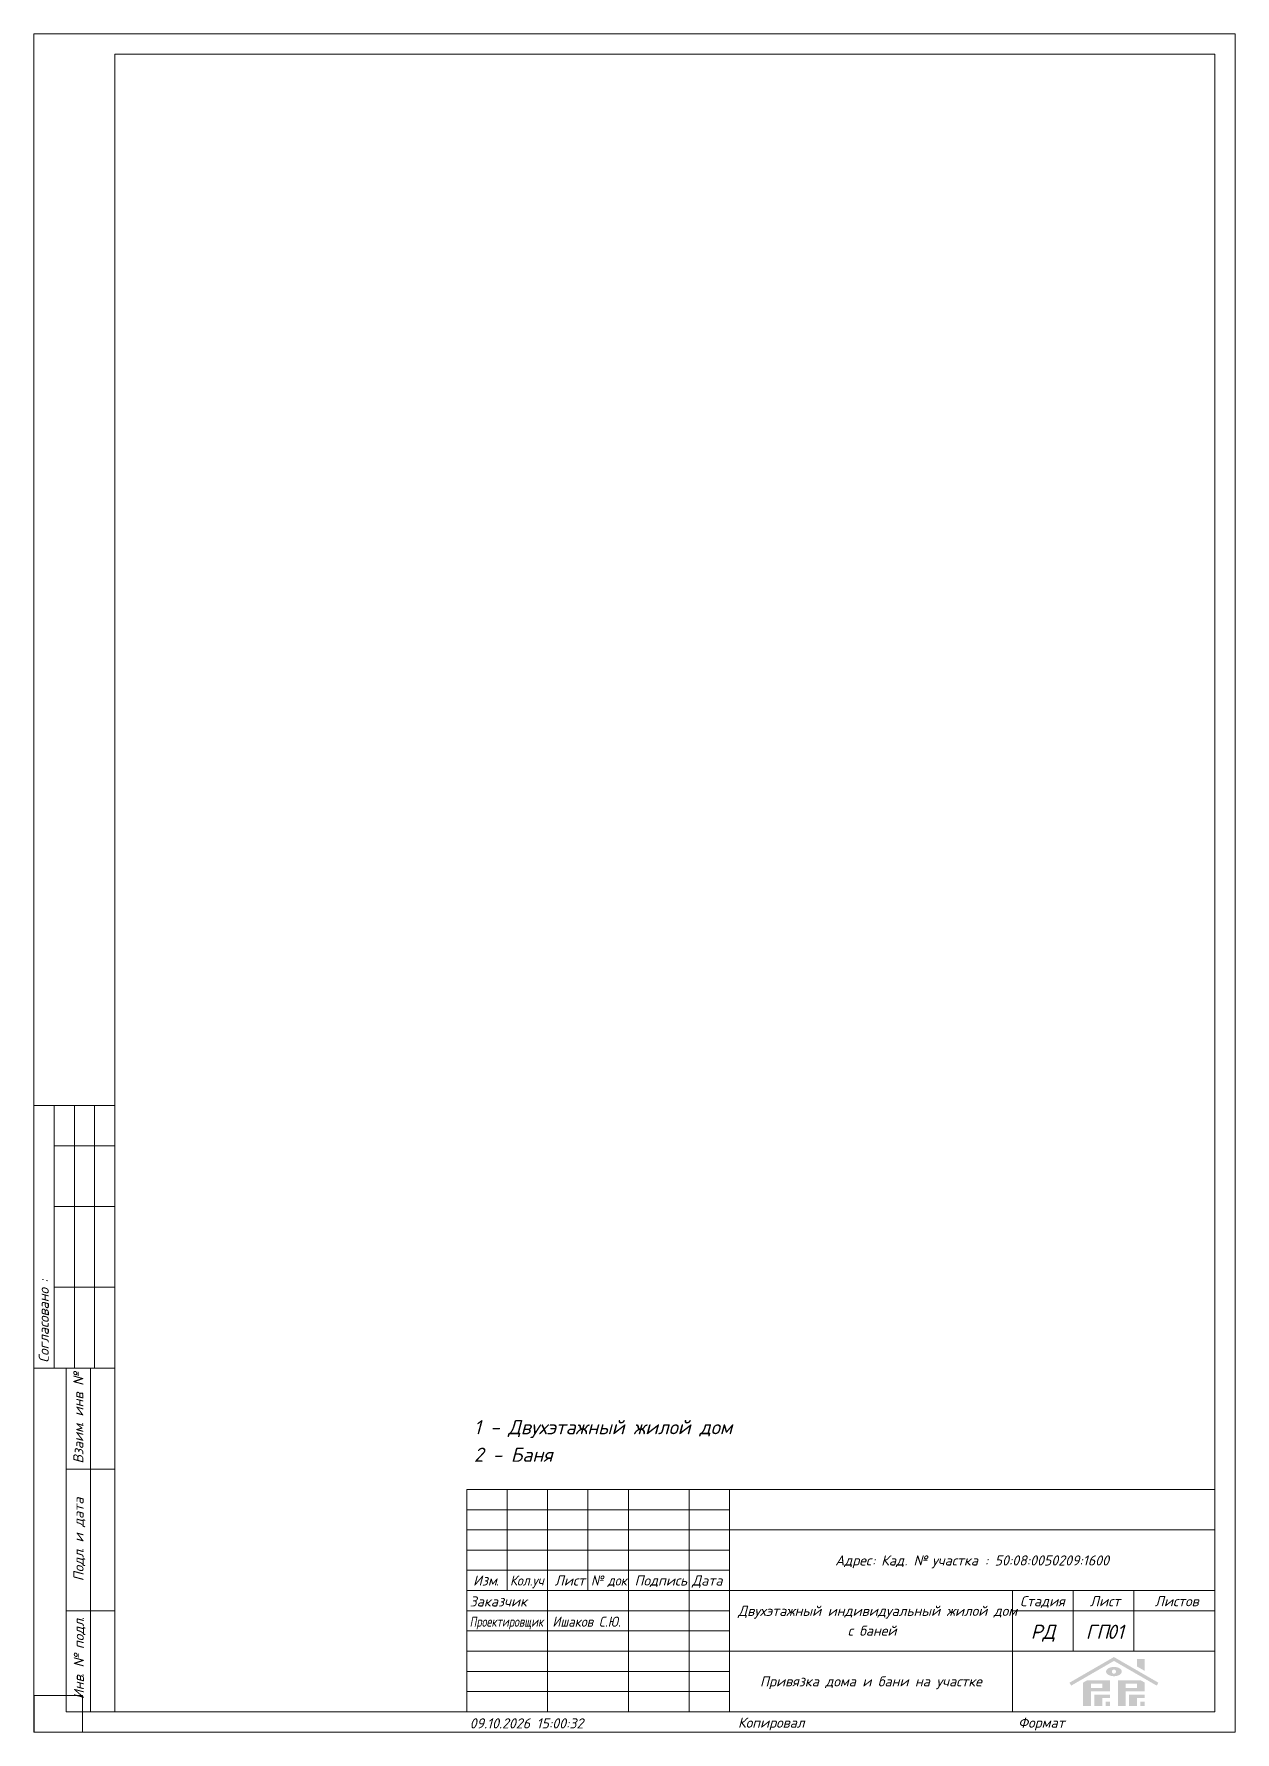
# Paper-space layout 'Layout1' of a CAD drawing. Header units: millimetres. Extents: x 0 to 297, y 0 to 420.
# The model-space entities are those that its viewports show. They can reach past a viewport. Long polylines and large blocks are cut down to what shows.
import ezdxf

# ---------------------------------------------------------------- set-up
doc = ezdxf.new("R2010")
doc.units = ezdxf.units.MM
for name, color, linetype, lineweight in [('A-ANNO-DIMS', 7, 'Continuous', 9), ('A-ANNO-DIMS-200', 7, 'Continuous', 9), ('G-ANNO-TEXT', 7, 'Continuous', 9), ('G-ANNO-TTLB', 7, 'Continuous', 9), ('G-ANNO-TTLB-WIDE', 7, 'Continuous', 9)]:
    doc.layers.add(name, color=color, linetype=linetype, lineweight=lineweight)
doc.styles.add('ISOCPEUR_I', font='', dxfattribs={"height": 500})
doc.styles.add('ISOCPEUR_I_2', font='', dxfattribs={"height": 2.5})
doc.styles.add('ISOCPEUR_I_3', font='', dxfattribs={"width": 0.9, "height": 2.5})
doc.styles.add('ISOCPEUR_I_4', font='', dxfattribs={"width": 0.75, "height": 2.5})
doc.styles.add('ISOCPEUR_I_5', font='', dxfattribs={"height": 3.5})
doc.styles.get('ISOCPEUR_I').set_extended_font_data('ISOCPEUR', italic=True)
doc.styles.get('ISOCPEUR_I_2').set_extended_font_data('ISOCPEUR', italic=True)
doc.styles.get('ISOCPEUR_I_3').set_extended_font_data('ISOCPEUR', italic=True)
doc.styles.get('ISOCPEUR_I_4').set_extended_font_data('ISOCPEUR', italic=True)
doc.styles.get('ISOCPEUR_I_5').set_extended_font_data('ISOCPEUR', italic=True)
doc.dimstyles.new('2_5_мм', dxfattribs={"dimscale": 304.8, "dimtxt": 497.990588, "dimasz": 1.312336, "dimexe": 0.918635, "dimexo": 0.328084, "dimgap": 0, "dimtad": 1, "dimrnd": 0.01, "dimdsep": 46, "dimtxsty": 'ISOCPEUR_I', "dimblk1": 'OBLIQUE', "dimblk2": 'OBLIQUE', "dimsah": 1, "dimcen": 0.09, "dimdle": 0.918635, "dimadec": 1, "dimazin": 0, "dimtfac": 1, "dimtdec": 4, "dimtix": 1, "dimtmove": 0, "dimatfit": 3, "dimfxl": 1, "dimtvp": 1, "dimtolj": 1, "dimtzin": 0, "dimarcsym": 2})

# ---------------------------------------------------------------- blocks, each defined once
blk = doc.blocks.new('Лист - форма 3 - А3 верт_-8660-Привязка дома и бани на участке')
at = {"layer": 'G-ANNO-TTLB', "true_color": 0x808080}
h = blk.add_hatch(color=8, dxfattribs=at)
h.paths.add_polyline_path([(274.67, 7.55), (274.67, 6.44), (273.56, 6.44), (273.56, 7.55)])
h.paths.add_polyline_path([(270.79, 9.21), (274.67, 9.21), (274.67, 8.38), (272.73, 8.38), (272.73, 6.44), (270.79, 6.44)])
h.paths.add_polyline_path([(269.95, 11.99), (269.95, 10.88), (272.73, 10.88), (272.73, 11.99)])
h.paths.add_polyline_path([(273.63, 12.82), (274.67, 12.22), (274.67, 10.05), (269.95, 10.05), (269.95, 6.44), (268.01, 6.44), (268.01, 12.82)])
h.paths.add_polyline_path([(266.07, 7.55), (266.07, 6.44), (264.96, 6.44), (264.96, 7.55)])
h.paths.add_polyline_path([(262.18, 9.21), (266.07, 9.21), (266.07, 8.38), (264.13, 8.38), (264.13, 6.44), (262.18, 6.44)])
h.paths.add_polyline_path([(272.73, 18.07), (274.67, 18.07), (274.67, 15.11), (272.73, 16.23)])
h.paths.add_polyline_path([(261.35, 11.99), (261.35, 10.88), (264.13, 10.88), (264.13, 11.99)])
h.paths.add_polyline_path([(260.45, 12.82), (266.07, 12.82), (266.07, 10.05), (261.35, 10.05), (261.35, 6.44), (259.41, 6.44), (259.41, 12.22)])
h.paths.add_polyline_path([(256.04, 12.2), (267.04, 18.55), (278.04, 12.2), (277.62, 11.48), (267.04, 17.59), (256.46, 11.48)])
edge = h.paths.add_edge_path()
edge.add_spline(control_points=[(268.99, 14.95), (268.99, 14.79), (268.87, 14.48), (268.39, 14.08), (267.68, 13.84), (266.88, 13.78), (266.15, 13.91), (265.57, 14.17), (265.18, 14.53), (265.09, 14.81), (265.09, 14.95)], knot_values=[-1, -1, -1, -1, -0.867647, -0.735294, -0.602941, -0.470588, -0.352941, -0.235294, -0.117647, 0, 0, 0, 0], degree=3, periodic=0)
edge.add_spline(control_points=[(265.09, 14.95), (265.09, 15.11), (265.21, 15.43), (265.69, 15.82), (266.4, 16.07), (267.19, 16.12), (267.93, 16), (268.51, 15.74), (268.9, 15.37), (268.99, 15.1), (268.99, 14.95)], knot_values=[-1, -1, -1, -1, -0.867647, -0.735294, -0.602941, -0.470588, -0.352941, -0.235294, -0.117647, 0, 0, 0, 0], degree=3, periodic=0)
edge = h.paths.add_edge_path()
edge.add_arc((267.04, 14.95), 0.512, 180, 360)
edge.add_arc((267.04, 14.95), 0.512, 0, 180)
at = {"layer": 'G-ANNO-TTLB'}
for p, q in [((296.98, 420), (-0.02, 420)), ((-0.02, 420), (-0.02, 0)), ((296.98, 0), (296.98, 420)), ((-0.02, 155), (19.98, 155)), ((4.98, 155), (4.98, 90)), ((9.98, 155), (9.98, 90)), ((14.98, 155), (14.98, 90)), ((4.98, 145), (19.98, 145)), ((4.98, 130), (19.98, 130)), ((4.98, 110), (19.98, 110)), ((7.98, 90), (-0.02, 90)), ((7.98, 5), (7.98, 90)), ((7.98, 90), (19.98, 90)), ((13.98, 90), (13.98, 5)), ((7.98, 65), (19.98, 65)), ((116.98, 60), (116.98, 35)), ((126.98, 60), (126.98, 5)), ((136.98, 60), (136.98, 35)), ((146.98, 60), (146.98, 5)), ((161.98, 60), (161.98, 5)), ((171.98, 60), (171.98, 5)), ((106.98, 55), (171.98, 55)), ((106.98, 50), (171.98, 50)), ((171.98, 50), (291.98, 50)), ((171.98, 45), (106.98, 45)), ((106.98, 40), (171.98, 40)), ((171.98, 35), (106.98, 35)), ((171.98, 35), (291.98, 35)), ((241.98, 5), (241.98, 35)), ((256.98, 35), (256.98, 20)), ((271.98, 35), (271.98, 20)), ((7.98, 30), (19.98, 30)), ((106.98, 30), (171.98, 30)), ((241.98, 30), (291.98, 30)), ((171.98, 25), (106.98, 25)), ((106.98, 20), (171.98, 20)), ((171.98, 20), (291.98, 20)), ((171.98, 15), (106.98, 15)), ((106.98, 10), (171.98, 10)), ((19.98, 5), (7.98, 5)), ((-0.02, 0), (296.98, 0))]:
    blk.add_line(p, q, dxfattribs=at)
at = {"layer": 'G-ANNO-TTLB-WIDE'}
for p, q in [((19.98, 415), (291.98, 415)), ((19.98, 5), (19.98, 415)), ((291.98, 415), (291.98, 5)), ((291.98, 60), (106.98, 60)), ((106.98, 5), (106.98, 60)), ((291.98, 5), (19.98, 5))]:
    blk.add_line(p, q, dxfattribs=at)
at = {"layer": 'G-ANNO-TTLB', "char_height": 2.5, "attachment_point": 1, "rotation": 90, "style": 'ISOCPEUR_I_2'}
for s, insert, width in [('Согласовано', (1.16, 91.36), 23.9705), ('\\fISOCPEUR|b0|i1|c204|p34|;:', (1.16, 111.13), 0.8819), ('\\fISOCPEUR|b0|i1|c204|p34|;№', (9.7, 85.64), 3.6878), ('инв', (9.7, 78.04), 6.4937), ('. ', (9.7, 83.4), 2.7257), ('Взаим', (9.7, 66.4), 11.384), ('. ', (9.7, 75.79), 2.7257), ('и дата', (9.76, 46.89), 13.7089), ('Подл', (9.76, 37.3), 8.8987), ('. ', (9.76, 44.64), 2.7257), ('подл', (9.83, 20.52), 8.6582), ('\\fISOCPEUR|b0|i1|c204|p34|;.', (9.83, 27.66), 0.8819), ('№ ', (9.83, 15.95), 5.5316), ('Инв', (9.83, 8.15), 6.7342), ('. ', (9.83, 13.7), 2.7257)]:
    blk.add_mtext(s, dxfattribs=dict(at, insert=insert, width=width))
at = {"layer": 'G-ANNO-TTLB', "char_height": 2.5, "attachment_point": 1}
for s, insert, width, style in [('Изм', (108.56, 38.73), 6.8143, 'ISOCPEUR_I_2'), ('Кол.уч', (117.7, 38.73), 10.7506, 'ISOCPEUR_I_3'), ('Лист', (128.73, 38.73), 9.1392, 'ISOCPEUR_I_2'), ('№ ', (137.73, 38.73), 4.9785, 'ISOCPEUR_I_3'), ('док', (141.83, 38.73), 5.8443, 'ISOCPEUR_I_3'), ('Подпись', (148.5, 38.73), 15.0717, 'ISOCPEUR_I_2'), ('Дата', (162.7, 38.73), 10.2616, 'ISOCPEUR_I_2'), ('\\fISOCPEUR|b0|i1|c204|p34|;.', (114.18, 38.73), 0.8819, 'ISOCPEUR_I_2'), ('\\fISOCPEUR|b0|i1|c204|p34|;\\W.9;.', (126.57, 38.73), 0.7937, 'ISOCPEUR_I_3'), ('\\fISOCPEUR|b0|i1|c204|p34|;\\W.9;.', (146.66, 38.73), 0.7937, 'ISOCPEUR_I_3'), ('Стадия', (243.82, 33.61), 13.789, 'ISOCPEUR_I_2'), ('Лист', (261.07, 33.61), 9.1392, 'ISOCPEUR_I_2'), ('Листов', (277.12, 33.61), 13.4683, 'ISOCPEUR_I_2'), ('Заказчик', (107.72, 33.55), 17.7975, 'ISOCPEUR_I_2'), ('Проектировщик', (107.72, 28.55), 22.3671, 'ISOCPEUR_I_4'), ('Ишаков С.Ю', (128.19, 28.55), 19.6253, 'ISOCPEUR_I_3'), ('\\fISOCPEUR|b0|i1|c204|p34|;\\W.9;.', (144.38, 28.55), 0.7937, 'ISOCPEUR_I_3'), ('Копировал', (174.07, 3.57), 19.962, 'ISOCPEUR_I_2'), ('Формат', (243.34, 3.57), 14.9114, 'ISOCPEUR_I_2')]:
    blk.add_mtext(s, dxfattribs=dict(at, insert=insert, width=width, style=style))
blk = doc.blocks.new('DIMBLOCK2-ГП')
at = {"layer": 'A-ANNO-DIMS-200'}
for p, q in [((479.84, 4472.64), (279.84, 4672.64)), ((479.84, 4472.64), (199.84, 4472.64)), ((479.84, -1307.36), (479.84, 4472.64)), ((479.84, 4472.64), (679.84, 4272.64)), ((479.84, 4472.64), (1868.19, 4472.64)), ((479.84, -1027.36), (279.84, -827.36)), ((479.84, -1027.36), (296.99, -1027.36)), ((479.84, -1027.36), (679.84, -1227.36)), ((479.84, -1027.36), (759.84, -1027.36))]:
    blk.add_line(p, q, dxfattribs=at)
at = {"layer": 'A-ANNO-DIMS-200', "color": 0, "insert": (-173.39, 1013.96), "char_height": 500, "width": 1700.8294, "attachment_point": 1, "rotation": 90, "line_spacing_factor": 1.149209, "style": 'ISOCPEUR_I'}
blk.add_mtext('5500', dxfattribs=at)
blk = doc.blocks.new('_Oblique')
at = {"color": 0, "linetype": 'ByBlock', "lineweight": -2}
blk.add_line((-0.5, -0.5), (0.5, 0.5), dxfattribs=at)

msp = doc.modelspace()

# ---------------------------------------------------------------- dimensions: what is measured, and where the dimension line sits
at = {"layer": 'A-ANNO-DIMS'}
dim = msp.add_linear_dim(base=(479.837, 4472.643), p1=(196.994, -1027.357), p2=(1968.194, 4472.643), angle=90, dimstyle='2_5_мм', override={"dimpost": '<>', "dimfxl": 5778.161395}, dxfattribs=at)
dim.commit()
dim.dimension.update_dxf_attribs({"geometry": 'DIMBLOCK2-ГП', "text_midpoint": (229.837, 1722.643)})

psp = doc.layouts.get("Layout1")

# ---------------------------------------------------------------- block references
at = {"layer": 'G-ANNO-TTLB'}
psp.add_blockref('Лист - форма 3 - А3 верт_-8660-Привязка дома и бани на участке', (0, 0), dxfattribs=at)

# ---------------------------------------------------------------- texts
at = {"layer": 'G-ANNO-TTLB', "attachment_point": 1}
for s, insert, char_height, width, style in [('Адрес', (198.09, 43.69), 2.5, 11.0633, 'ISOCPEUR_I_2'), (': ', (207.22, 43.69), 2.5, 2.7257, 'ISOCPEUR_I_2'), ('Кад', (209.47, 43.69), 2.5, 6.9747, 'ISOCPEUR_I_2'), ('№ ', (217.47, 43.69), 2.5, 5.5316, 'ISOCPEUR_I_2'), ('участка', (222.03, 43.69), 2.5, 15.8734, 'ISOCPEUR_I_2'), (': 50:08:0050209:1600', (235.13, 43.69), 2.5, 37.1983, 'ISOCPEUR_I_2'), ('. ', (215.22, 43.69), 2.5, 2.7257, 'ISOCPEUR_I_2'), ('Двухэтажный индивидуальный жилой дом', (174.09, 31.22), 2.5, 80.4093, 'ISOCPEUR_I_2'), ('с баней', (201.21, 26.32), 2.5, 14.751, 'ISOCPEUR_I_2'), ('РД', (246.47, 26.54), 3.5, 7.2954, 'ISOCPEUR_I_5'), ('ГП', (260.06, 26.54), 3.5, 6.4135, 'ISOCPEUR_I_5'), ('01', (265.35, 26.54), 3.5, 5.1308, 'ISOCPEUR_I_5'), ('Привязка дома и бани на участке', (179.51, 13.78), 2.5, 67.2616, 'ISOCPEUR_I_2')]:
    psp.add_mtext(s, dxfattribs=dict(at, insert=insert, char_height=char_height, width=width, style=style))
at = {"layer": 'G-ANNO-TTLB', "insert": (107.72, 3.39), "char_height": 2.5, "width": 33.4628, "attachment_point": 1, "line_spacing_factor": 1.149209, "style": 'ISOCPEUR_I_2'}
psp.add_mtext('09.10.2026 15:00:32', dxfattribs=at)

# ---------------------------------------------------------------- viewports
at = {"layer": '0'}
psp.add_viewport(center=(6, 4.5), size=(12, 9), view_center_point=(6, 4.5), view_height=12, dxfattribs=at)

# ---------------------------------------------------------------- next in the draw order: texts
at = {"layer": 'G-ANNO-TEXT', "insert": (108.76, 77.15), "char_height": 3.5, "width": 10.2616, "attachment_point": 1, "style": 'ISOCPEUR_I_5', "bg_fill": 3, "box_fill_scale": 1.25, "bg_fill_color": 256, "bg_fill_true_color": 13158600, "bg_fill_transparency": 0}
psp.add_mtext('1 - ', dxfattribs=at)

# ---------------------------------------------------------------- next in the draw order: texts
at = {"layer": 'G-ANNO-TEXT', "insert": (117.22, 77.15), "char_height": 3.5, "width": 66.4599, "attachment_point": 1, "style": 'ISOCPEUR_I_5', "bg_fill": 3, "box_fill_scale": 1.25, "bg_fill_color": 256, "bg_fill_true_color": 13158600, "bg_fill_transparency": 0}
psp.add_mtext('Двухэтажный жилой дом', dxfattribs=at)

# ---------------------------------------------------------------- next in the draw order: texts
at = {"layer": 'G-ANNO-TEXT', "insert": (108.76, 70.34), "char_height": 3.5, "width": 11.0633, "attachment_point": 1, "style": 'ISOCPEUR_I_5', "bg_fill": 3, "box_fill_scale": 1.25, "bg_fill_color": 256, "bg_fill_true_color": 13158600, "bg_fill_transparency": 0}
psp.add_mtext('2 - ', dxfattribs=at)

# ---------------------------------------------------------------- next in the draw order: texts
at = {"layer": 'G-ANNO-TEXT', "insert": (117.88, 70.34), "char_height": 3.5, "width": 12.827, "attachment_point": 1, "style": 'ISOCPEUR_I_5', "bg_fill": 3, "box_fill_scale": 1.25, "bg_fill_color": 256, "bg_fill_true_color": 13158600, "bg_fill_transparency": 0}
psp.add_mtext('Баня', dxfattribs=at)

doc.saveas('drawing.dxf')
